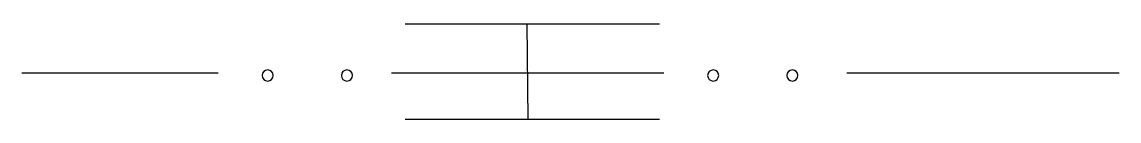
# Model space of a CAD drawing. Header units: metres. Extents: x -41358 to -36406, y -303704 to -303275.
import ezdxf

# ---------------------------------------------------------------- set-up
doc = ezdxf.new("R2010")
doc.units = ezdxf.units.M
doc.layers.add('STEEL', color=1, linetype='Continuous')

msp = doc.modelspace()

# ---------------------------------------------------------------- linework, layer by layer
at = {"layer": 'STEEL'}
for points in [[(-39628.53, -303274.83), (-38479.79, -303274.83)], [(-39079.34, -303274.83), (-39074.29, -303703.79)], [(-41357.74, -303495.95), (-40471.77, -303495.95)], [(-39689.81, -303495.95), (-38461.03, -303495.95)], [(-37634.39, -303495.95), (-36405.61, -303495.95)], [(-39628.53, -303703.79), (-38479.79, -303703.79)]]:
    msp.add_lwpolyline(points, dxfattribs=at)
for points in [[(-40273.35, -303507.11, 1), (-40223.35, -303507.11, 1)], [(-39915.89, -303507.11, 1), (-39865.89, -303507.11, 1)], [(-38262.61, -303507.11, 1), (-38212.61, -303507.11, 1)], [(-37905.15, -303507.11, 1), (-37855.15, -303507.11, 1)]]:
    msp.add_lwpolyline(points, format="xyb", close=True, dxfattribs=at)

doc.saveas('drawing.dxf')
